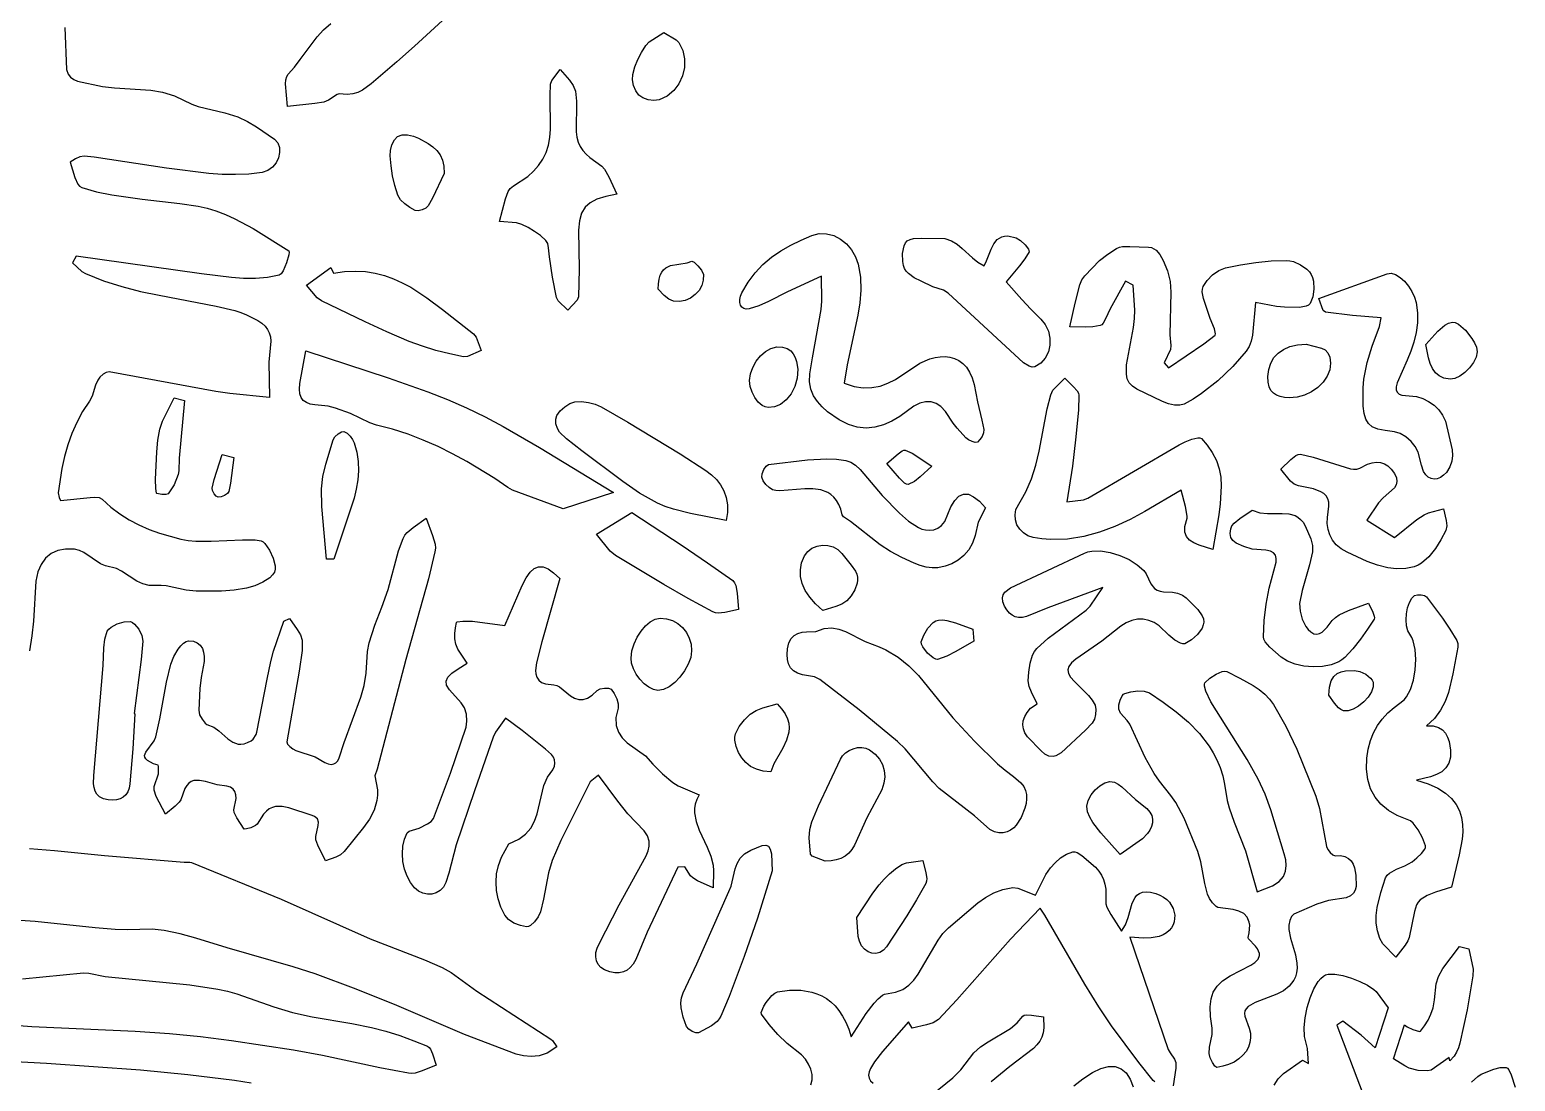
# Model space of a CAD drawing. Header units: centimetres. Extents: x 3.3 to 18.4, y 1.6 to 29.8.
# Drawn here: x 10.65 to 18.31, y 18.92 to 24.34 of the extents above; entities that cross this region are included whole.
import ezdxf

# ---------------------------------------------------------------- set-up
doc = ezdxf.new("R2010")
doc.units = ezdxf.units.CM
doc.layers.add('CUT', color=7, linetype='Continuous')

msp = doc.modelspace()

# ---------------------------------------------------------------- linework, layer by layer
at = {"layer": 'CUT'}
for points in [[(12.922573, 24.520238), (12.63324, 24.252604), (12.543181, 24.17211), (12.410471, 24.059543), (12.366932, 24.027291), (12.342859, 24.014999), (12.316623, 24.006824), (12.287753, 24.003934), (12.245948, 24.007517), (12.235569, 24.00413), (12.190224, 23.975463), (12.166423, 23.965294), (12.120329, 23.95724), (11.980244, 23.94168), (11.969952, 24.058583), (11.971044, 24.078906), (11.975306, 24.09615), (11.983648, 24.109433), (12.015657, 24.145598), (12.045126, 24.183867), (12.131966, 24.300629), (12.164951, 24.336647), (12.202233, 24.369434)], [(10.831682, 24.348769), (10.840805, 24.133383), (10.84896, 24.109805), (10.861709, 24.092998), (10.878218, 24.081464), (10.897651, 24.073706), (11.026002, 24.045555), (11.087719, 24.038761), (11.274502, 24.026352), (11.336092, 24.015996), (11.396736, 23.998091), (11.486447, 23.954864), (11.518664, 23.94304), (11.656163, 23.910046), (11.723251, 23.88914), (11.772786, 23.865555), (11.820397, 23.83705), (11.911886, 23.773182), (11.928983, 23.754782), (11.937877, 23.731543), (11.939093, 23.705477), (11.933152, 23.678596), (11.920576, 23.652909), (11.901887, 23.63043), (11.877608, 23.613167), (11.84826, 23.603134), (11.780585, 23.594306), (11.711709, 23.59125), (11.642493, 23.592784), (11.573799, 23.597724), (11.35516, 23.624309), (10.982833, 23.6807), (10.931249, 23.685957), (10.909805, 23.682165), (10.88617, 23.672017), (10.859835, 23.654803), (10.883563, 23.576066), (10.898853, 23.542597), (10.90831, 23.531028), (10.91934, 23.524306), (10.995417, 23.503247), (11.073411, 23.487916), (11.231356, 23.464047), (11.424095, 23.4426), (11.519242, 23.42879), (11.5656, 23.418419), (11.610801, 23.40471), (11.660209, 23.385578), (11.708634, 23.363577), (11.803061, 23.312949), (11.98593, 23.199091), (11.987384, 23.192415), (11.985661, 23.178118), (11.974707, 23.136726), (11.957097, 23.095048), (11.947055, 23.080391), (11.936862, 23.073212), (11.876955, 23.061546), (11.815156, 23.056161), (11.752764, 23.056256), (11.691075, 23.061032), (11.536245, 23.080067), (10.890842, 23.171228), (10.872172, 23.136783), (10.920043, 23.092639), (10.937792, 23.081831), (11.030562, 23.044162), (11.125232, 23.014086), (11.221345, 22.989783), (11.31845, 22.969433), (11.61117, 22.913892), (11.7077, 22.891145), (11.738444, 22.881528), (11.768578, 22.869324), (11.826694, 22.839988), (11.847792, 22.826298), (11.86449, 22.811022), (11.877085, 22.794103), (11.885874, 22.775484), (11.891153, 22.755106), (11.893221, 22.732913), (11.882907, 22.625225), (11.885965, 22.44377), (11.681969, 22.463095), (11.609364, 22.473481), (11.060445, 22.574962), (11.045551, 22.57238), (11.028803, 22.56235), (11.013187, 22.548079), (11.00169, 22.532769), (10.990103, 22.505903), (10.972537, 22.449044), (10.959214, 22.424005), (10.923364, 22.370205), (10.89314, 22.314587), (10.867969, 22.257326), (10.847277, 22.198597), (10.830491, 22.138577), (10.817038, 22.077443), (10.797835, 21.952534), (10.802122, 21.927649), (10.810324, 21.912803), (10.962104, 21.928408), (10.98703, 21.929623), (11.009273, 21.927535), (11.025062, 21.919519), (11.068386, 21.878622), (11.114596, 21.843125), (11.163281, 21.812478), (11.214033, 21.78613), (11.266442, 21.763529), (11.320098, 21.744124), (11.429518, 21.712701), (11.467452, 21.705428), (11.506287, 21.701817), (11.585858, 21.702174), (11.747031, 21.709342), (11.813479, 21.708674), (11.843177, 21.703701), (11.854745, 21.69867), (11.863213, 21.691414), (11.886664, 21.656204), (11.906084, 21.615407), (11.916395, 21.575621), (11.916547, 21.558169), (11.912519, 21.543444), (11.902727, 21.52834), (11.889038, 21.514436), (11.853096, 21.490574), (11.810935, 21.472542), (11.7688, 21.461027), (11.704906, 21.450891), (11.640017, 21.445273), (11.509658, 21.444214), (11.457626, 21.450704), (11.354013, 21.472202), (11.328517, 21.474315), (11.266554, 21.47393), (11.23363, 21.482404), (11.203726, 21.496473), (11.12421, 21.548792), (11.098461, 21.561781), (11.04227, 21.574896), (11.016521, 21.585715), (10.930086, 21.644016), (10.907376, 21.654713), (10.882129, 21.660805), (10.836245, 21.662235), (10.79595, 21.654864), (10.76137, 21.639015), (10.73263, 21.615009), (10.709858, 21.583171), (10.69318, 21.543822), (10.682722, 21.497285), (10.670323, 21.290435), (10.661586, 21.214025), (10.649616, 21.138275)], [(10.649054, 20.118674), (10.777934, 20.108728), (11.0357, 20.083608), (11.446155, 20.048023), (11.475508, 20.049016), (11.484344, 20.047157), (11.947434, 19.857761), (12.405946, 19.654301), (12.685448, 19.545323), (12.777171, 19.505928), (12.823503, 19.479939), (12.954498, 19.384095), (13.336037, 19.137075), (13.345079, 19.129076), (13.367142, 19.09736), (13.318522, 19.065055), (13.276564, 19.051345), (13.23591, 19.04707), (13.196376, 19.050402), (13.157773, 19.059511), (12.890954, 19.161345), (12.542531, 19.310481), (12.333292, 19.394736), (12.121778, 19.472626), (12.00947, 19.50879), (11.669232, 19.607452), (11.507822, 19.656764), (11.426711, 19.679285), (11.344764, 19.697024), (11.282411, 19.702894), (11.155088, 19.699994), (11.091578, 19.701287), (10.988551, 19.710308), (10.679902, 19.743408), (10.549945, 19.751188)], [(14.677546, 18.901569), (14.684171, 18.927226), (14.683646, 18.95435), (14.676908, 18.981849), (14.664893, 19.008631), (14.648536, 19.033605), (14.628774, 19.055678), (14.55431, 19.114203), (14.506143, 19.160712), (14.462121, 19.211536), (14.422322, 19.264921), (14.421546, 19.273765), (14.434723, 19.306216), (14.446587, 19.325845), (14.475639, 19.361965), (14.490739, 19.374479), (14.504829, 19.380642), (14.566795, 19.388365), (14.625998, 19.388413), (14.681761, 19.379373), (14.708141, 19.371002), (14.733408, 19.35983), (14.757477, 19.345679), (14.780264, 19.328371), (14.801684, 19.307732), (14.821653, 19.283582), (14.840086, 19.255747), (14.8569, 19.224049), (14.872008, 19.188312), (14.885327, 19.148358), (14.961851, 19.268722), (15.002627, 19.321766), (15.02335, 19.344769), (15.045257, 19.362701), (15.056392, 19.368236), (15.113015, 19.378022), (15.150705, 19.393124), (15.181947, 19.414668), (15.208104, 19.44135), (15.230545, 19.471863), (15.332896, 19.646884), (15.357608, 19.680968), (15.3864, 19.70991), (15.536848, 19.839416), (15.577246, 19.867422), (15.620377, 19.89075), (15.66705, 19.907936), (15.718075, 19.917514), (15.74391, 19.915111), (15.833869, 19.878512), (15.887683, 19.984535), (15.911504, 20.019053), (15.935856, 20.045893), (15.96414, 20.070226), (15.995024, 20.089595), (16.027179, 20.101545), (16.037598, 20.101687), (16.048997, 20.09811), (16.073688, 20.082867), (16.144352, 20.022776), (16.161582, 20.002894), (16.175234, 19.981723), (16.185491, 19.959114), (16.192536, 19.934917), (16.196554, 19.908982), (16.197191, 19.833912), (16.202525, 19.815993), (16.222845, 19.778322), (16.277683, 19.693932), (16.299011, 19.725932), (16.312804, 19.762819), (16.333284, 19.836999), (16.347722, 19.867162), (16.357686, 19.878952), (16.370125, 19.887954), (16.385525, 19.893722), (16.40437, 19.895811), (16.427144, 19.893775), (16.454331, 19.887168), (16.475816, 19.878947), (16.494706, 19.86844), (16.510974, 19.855973), (16.524596, 19.841878), (16.543801, 19.810114), (16.552118, 19.775781), (16.549345, 19.74151), (16.543737, 19.725221), (16.535281, 19.709934), (16.523952, 19.695979), (16.509724, 19.683685), (16.492573, 19.67338), (16.472472, 19.665394), (16.431572, 19.658007), (16.39044, 19.657814), (16.320619, 19.662587), (16.518824, 19.08407), (16.52817, 19.06656), (16.551798, 19.033488), (16.557374, 19.016517), (16.557312, 18.986836), (16.544377, 18.896827)], [(16.449202, 18.916024), (16.441131, 18.923182), (16.367926, 19.015955), (16.296276, 19.110035), (16.22703, 19.205819), (16.161035, 19.303704), (16.088783, 19.419743), (15.882815, 19.774843), (15.858366, 19.81211), (15.706593, 19.651556), (15.429179, 19.339864), (15.333967, 19.238634), (15.321572, 19.228567), (15.306817, 19.22079), (15.272337, 19.210057), (15.198243, 19.193571), (15.180085, 19.226369), (15.046333, 19.073303), (15.004583, 19.02018), (14.983833, 18.985919), (14.97742, 18.968554), (14.974737, 18.951716), (14.976598, 18.935916), (14.983819, 18.921666), (14.997216, 18.909478)], [(10.614417, 19.448067), (10.928487, 19.478749), (10.956186, 19.477266), (11.040471, 19.459253), (11.476872, 19.416393), (11.621048, 19.394938), (11.66986, 19.384407), (11.71811, 19.370879), (11.908915, 19.303797), (12.005407, 19.27437), (12.106399, 19.252357), (12.310604, 19.217076), (12.412008, 19.196409), (12.48584, 19.177266), (12.558893, 19.15466), (12.630893, 19.128884), (12.701565, 19.100229), (12.709835, 19.09446), (12.716704, 19.085427), (12.727493, 19.06048), (12.746014, 19.003461), (12.673341, 18.973455), (12.637608, 18.961983), (12.620325, 18.959669), (12.603597, 18.960604), (12.455046, 18.988903), (12.159089, 19.052199), (12.010507, 19.080249), (11.691684, 19.128556), (11.531621, 19.148091), (11.371271, 19.163927), (11.19436, 19.176456), (10.662446, 19.200623), (10.374333, 19.222611)], [(17.064181, 18.900327), (17.085457, 18.932109), (17.112406, 18.959823), (17.211079, 19.029001), (17.241808, 19.011096), (17.236257, 19.088704), (17.221159, 19.15093), (17.219402, 19.196801), (17.223994, 19.247384), (17.234249, 19.299567), (17.249483, 19.35024), (17.269012, 19.39629), (17.292149, 19.434605), (17.304858, 19.449889), (17.318212, 19.462073), (17.328675, 19.467614), (17.342206, 19.470841), (17.376657, 19.471051), (17.417929, 19.464096), (17.462386, 19.451371), (17.506395, 19.434268), (17.546319, 19.41418), (17.578524, 19.392502), (17.590595, 19.381501), (17.652573, 19.298816), (17.5858, 19.091282), (17.513409, 19.15765), (17.419285, 19.228645), (17.386929, 19.208601), (17.524216, 18.850895)], [(15.263413, 18.821043), (15.408412, 18.936919), (15.450533, 18.979042), (15.516572, 19.065998), (15.551864, 19.097592), (15.590104, 19.123408), (15.706618, 19.191925), (15.740753, 19.220368), (15.769886, 19.255904), (15.775932, 19.26024), (15.785871, 19.262011), (15.813769, 19.260166), (15.876067, 19.251077), (15.877824, 19.194558), (15.874248, 19.169999), (15.867317, 19.147415), (15.856745, 19.12644), (15.842243, 19.106705), (15.823524, 19.087842), (15.701507, 18.995062), (15.60582, 18.916225)], [(9.397774, 18.901724), (9.561062, 18.948274), (9.888976, 19.036808), (9.922205, 19.043209), (9.956512, 19.045896), (10.381493, 19.03197), (10.736866, 19.013105), (11.222793, 18.977797), (11.465196, 18.955215), (11.70655, 18.925408), (11.791776, 18.911423)], [(16.031979, 18.895684), (16.078606, 18.932506), (16.127583, 18.964822), (16.170917, 18.986133), (16.210526, 18.9961), (16.245976, 18.99516), (16.27683, 18.983747), (16.302654, 18.962298), (16.323014, 18.931246), (16.337473, 18.891028)], [(18.081318, 18.914455), (18.113477, 18.944725), (18.131091, 18.956532), (18.196155, 18.982737), (18.228949, 18.990677), (18.26033, 18.990746), (18.267769, 18.986871), (18.274505, 18.978479), (18.286386, 18.952108), (18.307367, 18.888756)]]:
    msp.add_lwpolyline(points, dxfattribs=at)
for points in [[(13.774384, 24.022861), (13.763529, 24.050309), (13.758304, 24.079654), (13.759685, 24.10682), (13.770238, 24.145986), (13.785359, 24.184388), (13.804149, 24.221353), (13.825709, 24.256209), (13.843405, 24.275158), (13.919223, 24.322917), (13.98302, 24.285048), (13.996189, 24.271335), (14.016354, 24.230778), (14.025861, 24.187333), (14.025338, 24.142986), (14.015413, 24.099724), (13.996713, 24.059535), (13.969869, 24.024407), (13.935506, 23.996326), (13.894255, 23.97728), (13.868182, 23.973945), (13.838986, 23.977549), (13.811334, 23.987045), (13.789895, 24.001384)], [(13.473306, 22.943843), (13.424122, 22.892235), (13.374244, 22.940288), (13.365138, 22.958244), (13.344916, 23.06277), (13.329388, 23.168527), (13.325193, 23.2149), (13.321026, 23.23616), (13.311774, 23.252164), (13.283765, 23.276858), (13.253167, 23.299109), (13.220662, 23.318536), (13.186935, 23.334752), (13.160091, 23.342547), (13.072526, 23.34936), (13.102469, 23.466617), (13.116246, 23.504061), (13.127442, 23.520073), (13.144122, 23.533829), (13.21762, 23.582155), (13.248015, 23.609216), (13.273894, 23.638818), (13.29524, 23.67096), (13.312034, 23.705645), (13.324259, 23.742874), (13.331898, 23.782649), (13.334931, 23.824971), (13.333234, 23.999652), (13.335776, 24.057606), (13.341974, 24.076898), (13.385424, 24.132792), (13.43234, 24.078791), (13.45265, 24.051202), (13.464294, 24.021992), (13.469549, 23.970245), (13.466981, 23.811202), (13.470444, 23.783614), (13.477568, 23.758794), (13.488115, 23.736375), (13.501848, 23.715988), (13.51853, 23.697265), (13.537924, 23.679836), (13.599569, 23.634828), (13.613125, 23.618828), (13.635851, 23.57939), (13.677499, 23.490861), (13.620017, 23.479364), (13.574236, 23.465121), (13.538981, 23.446794), (13.513076, 23.423046), (13.495347, 23.39254), (13.484618, 23.353939), (13.479714, 23.305906), (13.482723, 23.104234), (13.479887, 22.961632)], [(12.510503, 23.715818), (12.517926, 23.745187), (12.530412, 23.77108), (12.547201, 23.788608), (12.570103, 23.795905), (12.598612, 23.795603), (12.628262, 23.789405), (12.654587, 23.779017), (12.705166, 23.750908), (12.728545, 23.73438), (12.74931, 23.715221), (12.766457, 23.692697), (12.778981, 23.666071), (12.785879, 23.634607), (12.786147, 23.59757), (12.727579, 23.470615), (12.705072, 23.430115), (12.692343, 23.41832), (12.673059, 23.409175), (12.652819, 23.40465), (12.637222, 23.406717), (12.610374, 23.422168), (12.584326, 23.440766), (12.562451, 23.462228), (12.548119, 23.486272), (12.532565, 23.534979), (12.521173, 23.585348), (12.513451, 23.636577), (12.508904, 23.687866)], [(15.460425, 22.618236), (15.478913, 22.598556), (15.495047, 22.57408), (15.508528, 22.544569), (15.519053, 22.509783), (15.535021, 22.421405), (15.558604, 22.326039), (15.567678, 22.277976), (15.566321, 22.260974), (15.559195, 22.242772), (15.548189, 22.225935), (15.535195, 22.213028), (15.524062, 22.211576), (15.507573, 22.216325), (15.490107, 22.225086), (15.476041, 22.235673), (15.430089, 22.284691), (15.4095, 22.311146), (15.370411, 22.371515), (15.347357, 22.395803), (15.32261, 22.412051), (15.296227, 22.420334), (15.268271, 22.420725), (15.238799, 22.4133), (15.207874, 22.398135), (15.135312, 22.345631), (15.093651, 22.320943), (15.050741, 22.302122), (15.006758, 22.290054), (14.961874, 22.285624), (14.916261, 22.289716), (14.870094, 22.303217), (14.823545, 22.327011), (14.762593, 22.369671), (14.734969, 22.39425), (14.710801, 22.421506), (14.691253, 22.451823), (14.677491, 22.485585), (14.670679, 22.523174), (14.671982, 22.564975), (14.684961, 22.647932), (14.729904, 22.896048), (14.733477, 22.938695), (14.731525, 23.068409), (14.556418, 22.987115), (14.458838, 22.937083), (14.409506, 22.914708), (14.358739, 22.899148), (14.343546, 22.898041), (14.330952, 22.901281), (14.321171, 22.90835), (14.314413, 22.918727), (14.310892, 22.931892), (14.310821, 22.947326), (14.314413, 22.964508), (14.321878, 22.982919), (14.353218, 23.036903), (14.389467, 23.084928), (14.430117, 23.127525), (14.474663, 23.165228), (14.522597, 23.19857), (14.573412, 23.228084), (14.626602, 23.254305), (14.68166, 23.277763), (14.720003, 23.287414), (14.758123, 23.28675), (14.794922, 23.276902), (14.829305, 23.259), (14.860178, 23.234176), (14.886444, 23.203561), (14.907007, 23.168284), (14.920772, 23.129478), (14.932382, 23.062157), (14.934678, 22.996062), (14.929635, 22.930934), (14.919225, 22.86651), (14.863391, 22.610649), (14.849118, 22.516572), (14.899563, 22.500219), (14.9468, 22.492988), (14.991276, 22.493907), (15.033439, 22.502005), (15.073735, 22.516313), (15.112612, 22.535859), (15.237842, 22.619119), (15.290424, 22.641863), (15.31695, 22.649038), (15.343231, 22.653096), (15.368967, 22.653797), (15.393855, 22.650902), (15.417595, 22.64417), (15.439885, 22.633361)], [(15.772308, 22.621802), (15.383844, 22.98123), (15.361037, 22.995439), (15.306112, 23.013538), (15.245085, 23.041999), (15.210065, 23.060314), (15.17988, 23.081346), (15.168265, 23.09346), (15.159855, 23.106949), (15.154059, 23.123628), (15.150422, 23.143082), (15.149597, 23.185439), (15.157333, 23.224262), (15.164397, 23.2393), (15.173584, 23.249795), (15.18814, 23.257823), (15.205222, 23.262434), (15.244746, 23.264599), (15.36808, 23.261517), (15.401136, 23.250933), (15.430317, 23.233489), (15.457092, 23.211404), (15.509286, 23.16217), (15.537641, 23.139455), (15.569456, 23.120962), (15.582596, 23.147832), (15.605458, 23.207374), (15.619115, 23.234726), (15.636878, 23.256917), (15.660713, 23.271287), (15.675523, 23.274708), (15.692588, 23.275176), (15.73447, 23.265922), (15.758031, 23.251748), (15.781136, 23.229753), (15.797778, 23.207752), (15.80195, 23.193563), (15.779691, 23.157511), (15.752333, 23.121494), (15.683715, 23.03817), (15.763849, 22.947868), (15.810681, 22.897271), (15.861534, 22.847393), (15.885298, 22.818804), (15.901052, 22.785451), (15.908858, 22.749401), (15.908775, 22.712721), (15.900866, 22.677478), (15.885189, 22.645739), (15.861807, 22.619571), (15.830779, 22.601042), (15.817486, 22.599926), (15.80147, 22.604229)], [(16.038554, 22.92902), (16.063327, 23.023703), (16.073664, 23.049187), (16.088234, 23.070644), (16.164782, 23.147992), (16.206562, 23.182275), (16.251302, 23.210894), (16.266813, 23.217181), (16.283831, 23.220626), (16.321052, 23.221619), (16.416814, 23.218131), (16.431991, 23.215323), (16.456024, 23.202373), (16.475021, 23.18006), (16.493047, 23.14888), (16.515723, 23.094848), (16.52816, 23.040337), (16.532922, 22.985485), (16.526503, 22.765424), (16.531353, 22.710935), (16.529633, 22.689414), (16.498341, 22.620865), (16.519274, 22.596583), (16.702818, 22.719311), (16.760254, 22.764605), (16.762679, 22.771075), (16.756897, 22.796107), (16.735296, 22.849491), (16.700647, 22.953802), (16.694419, 22.986903), (16.694923, 23.001765), (16.698751, 23.015009), (16.71871, 23.046186), (16.747009, 23.074684), (16.780117, 23.097342), (16.814502, 23.111), (16.891786, 23.127231), (16.970207, 23.139129), (17.049154, 23.146474), (17.128011, 23.149049), (17.145349, 23.147511), (17.163748, 23.143096), (17.200802, 23.127133), (17.233316, 23.104152), (17.246042, 23.090966), (17.255437, 23.077147), (17.262271, 23.06084), (17.266815, 23.042353), (17.269303, 23.001766), (17.263433, 22.961248), (17.249737, 22.926658), (17.24188, 22.918838), (17.2296, 22.913256), (17.19572, 22.907477), (17.1183, 22.908135), (17.076089, 22.912184), (16.968141, 22.931839), (16.952326, 22.763848), (16.945651, 22.733437), (16.935441, 22.705905), (16.920684, 22.682028), (16.85148, 22.602333), (16.774483, 22.528217), (16.69082, 22.462791), (16.646841, 22.434308), (16.60162, 22.409164), (16.578575, 22.402848), (16.551324, 22.403938), (16.520901, 22.410999), (16.48834, 22.422591), (16.357412, 22.485528), (16.333896, 22.50066), (16.317773, 22.518931), (16.307901, 22.539761), (16.303135, 22.562573), (16.304358, 22.611825), (16.33958, 22.802772), (16.345243, 22.849914), (16.346244, 22.892673), (16.337294, 23.021845), (16.299227, 23.042157), (16.219541, 22.90028), (16.196196, 22.847878), (16.183505, 22.825339), (16.176145, 22.817555), (16.167818, 22.813075), (16.130533, 22.806388), (16.09161, 22.805329), (16.012426, 22.807813)], [(14.122677, 23.046995), (14.114677, 23.01953), (14.10041, 22.994489), (14.080868, 22.972835), (14.057041, 22.955534), (14.029919, 22.943548), (14.000493, 22.937842), (13.969754, 22.939381), (13.944029, 22.950126), (13.921685, 22.968374), (13.8907, 23.000892), (13.891533, 23.029464), (13.89491, 23.053325), (13.900571, 23.072927), (13.908256, 23.088723), (13.917704, 23.101165), (13.928654, 23.110706), (13.95402, 23.122894), (14.039068, 23.136896), (14.063453, 23.146111), (14.074772, 23.14025), (14.09444, 23.1222), (14.113606, 23.098558), (14.12342, 23.075919)], [(12.907996, 22.653739), (12.886753, 22.652675), (12.815496, 22.668204), (12.744553, 22.68582), (12.674653, 22.706606), (12.606528, 22.731643), (12.492197, 22.780497), (12.378985, 22.832085), (12.154954, 22.940473), (12.132955, 22.955926), (12.076649, 23.021868), (12.202867, 23.11231), (12.215958, 23.08365), (12.27349, 23.092086), (12.3284, 23.094576), (12.380895, 23.091593), (12.431183, 23.083611), (12.479471, 23.071105), (12.525965, 23.054547), (12.570874, 23.034412), (12.614403, 23.011173), (12.698151, 22.957279), (12.778867, 22.896656), (12.937829, 22.770383), (12.951558, 22.754055), (12.977607, 22.685147)], [(17.736411, 23.041862), (17.75714, 23.017239), (17.774946, 22.989674), (17.788664, 22.960669), (17.797128, 22.931727), (17.8036, 22.87847), (17.802918, 22.827037), (17.796138, 22.777173), (17.78432, 22.728623), (17.768522, 22.681132), (17.749802, 22.634442), (17.697828, 22.517831), (17.693013, 22.497732), (17.69324, 22.48177), (17.698362, 22.469563), (17.708232, 22.460728), (17.722704, 22.454882), (17.798178, 22.447258), (17.830427, 22.437683), (17.86081, 22.42259), (17.888522, 22.402667), (17.912756, 22.378602), (17.932708, 22.351081), (17.947572, 22.320792), (17.982706, 22.17301), (17.984401, 22.144183), (17.980925, 22.115299), (17.97066, 22.086324), (17.951991, 22.057225), (17.937363, 22.041991), (17.921609, 22.030978), (17.905293, 22.024341), (17.888981, 22.022235), (17.873239, 22.024818), (17.85863, 22.032244), (17.845721, 22.044669), (17.835077, 22.062251), (17.823797, 22.094747), (17.806279, 22.161826), (17.791612, 22.191152), (17.770299, 22.216717), (17.743933, 22.240039), (17.714882, 22.257702), (17.68551, 22.266291), (17.636665, 22.272424), (17.598773, 22.280592), (17.570412, 22.292112), (17.55016, 22.308299), (17.536593, 22.33047), (17.52829, 22.359941), (17.523829, 22.398028), (17.522504, 22.492265), (17.526678, 22.537169), (17.543761, 22.623891), (17.569767, 22.707929), (17.607122, 22.808282), (17.616106, 22.852622), (17.468531, 22.865021), (17.328499, 22.882048), (17.317791, 22.891305), (17.294553, 22.953081), (17.647575, 23.080873), (17.668341, 23.083047), (17.690846, 23.076268), (17.713924, 23.062039)], [(18.02174, 22.552652), (17.995592, 22.54043), (17.971089, 22.536977), (17.939777, 22.542461), (17.914929, 22.553817), (17.895544, 22.570533), (17.880625, 22.592096), (17.869172, 22.617995), (17.860187, 22.647717), (17.845625, 22.716584), (17.908469, 22.78406), (17.94423, 22.814864), (17.963281, 22.825359), (17.983145, 22.830992), (17.998071, 22.829149), (18.014916, 22.820691), (18.050881, 22.789056), (18.084076, 22.746343), (18.097457, 22.724036), (18.107533, 22.702805), (18.11113, 22.678219), (18.105054, 22.650902), (18.09119, 22.622769), (18.071425, 22.595739), (18.047647, 22.571728)], [(13.139453, 21.966085), (13.115466, 21.978338), (13.047833, 22.025788), (12.904235, 22.113376), (12.830677, 22.153232), (12.755737, 22.190044), (12.679258, 22.2235), (12.601084, 22.253285), (12.521057, 22.279085), (12.439019, 22.300588), (12.40459, 22.31207), (12.304087, 22.35989), (12.22741, 22.388213), (12.188544, 22.398776), (12.121225, 22.405018), (12.09688, 22.409404), (12.076739, 22.416873), (12.060931, 22.427824), (12.049589, 22.442653), (12.042843, 22.46176), (12.040826, 22.485541), (12.043667, 22.514394), (12.074314, 22.683441), (12.498181, 22.544435), (12.703476, 22.472481), (12.803833, 22.433018), (12.902424, 22.390138), (12.997861, 22.343843), (13.09191, 22.293897), (13.278179, 22.185597), (13.659716, 21.953218), (13.399638, 21.869984)], [(14.394464, 22.629521), (14.416609, 22.657621), (14.442457, 22.680425), (14.470918, 22.696202), (14.500901, 22.70322), (14.530787, 22.702122), (14.55452, 22.695049), (14.572841, 22.683091), (14.586493, 22.66734), (14.59622, 22.648886), (14.602765, 22.628821), (14.609279, 22.58822), (14.606315, 22.541843), (14.594288, 22.499145), (14.574887, 22.461573), (14.549803, 22.430573), (14.520725, 22.407593), (14.489343, 22.394079), (14.457348, 22.391478), (14.441649, 22.394722), (14.426429, 22.401236), (14.405494, 22.418344), (14.387909, 22.442624), (14.374164, 22.4706), (14.364748, 22.498799), (14.361165, 22.530764), (14.365651, 22.564361), (14.377114, 22.597857)], [(17.076953, 22.454623), (17.060583, 22.465009), (17.047512, 22.479258), (17.038159, 22.497897), (17.032944, 22.521453), (17.032286, 22.550454), (17.037106, 22.587315), (17.047356, 22.619994), (17.063163, 22.648292), (17.084652, 22.672014), (17.111948, 22.690963), (17.145179, 22.704941), (17.184469, 22.713753), (17.229945, 22.7172), (17.309457, 22.69795), (17.326969, 22.68771), (17.341166, 22.672241), (17.350865, 22.650015), (17.354882, 22.619502), (17.350802, 22.585636), (17.337855, 22.552797), (17.317252, 22.522129), (17.290199, 22.494774), (17.257906, 22.471877), (17.221579, 22.454582), (17.182429, 22.444032), (17.141663, 22.44137), (17.117912, 22.443331), (17.096203, 22.447573)], [(16.585647, 21.96578), (16.397991, 21.856157), (16.321779, 21.8147), (16.244173, 21.778304), (16.1648, 21.748384), (16.083285, 21.726353), (15.999253, 21.713623), (15.91233, 21.711609), (15.867667, 21.715061), (15.822142, 21.721722), (15.795135, 21.73033), (15.771917, 21.744942), (15.753091, 21.764336), (15.739259, 21.787286), (15.731027, 21.812569), (15.728995, 21.838961), (15.733768, 21.865238), (15.784253, 21.956167), (15.813498, 22.024669), (15.835722, 22.095117), (15.852963, 22.166946), (15.895168, 22.385051), (15.912858, 22.45674), (15.924588, 22.479959), (15.985574, 22.542372), (16.031128, 22.498624), (16.04999, 22.476739), (16.055651, 22.465786), (16.057735, 22.454824), (16.055485, 22.377874), (16.041032, 22.223969), (16.024693, 22.08986), (15.996554, 21.905043), (16.081273, 21.915745), (16.104771, 21.924747), (16.574423, 22.198245), (16.605404, 22.213861), (16.64006, 22.227562), (16.670756, 22.234846), (16.682232, 22.234673), (16.689853, 22.231208), (16.719738, 22.197458), (16.745778, 22.159237), (16.766896, 22.118069), (16.782017, 22.075482), (16.789875, 22.032082), (16.791681, 21.986891), (16.785562, 21.895647), (16.77875, 21.838967), (16.748626, 21.659988), (16.678481, 21.681549), (16.650383, 21.693853), (16.628111, 21.708574), (16.612546, 21.726761), (16.604569, 21.749467), (16.605063, 21.77774), (16.616997, 21.821776), (16.617121, 21.83177), (16.607276, 21.880449)], [(11.306921, 21.948079), (11.304217, 21.950484), (11.300189, 21.973471), (11.298684, 22.020975), (11.306421, 22.163443), (11.311887, 22.222375), (11.321655, 22.280352), (11.33484, 22.321723), (11.395471, 22.44119), (11.447965, 22.426932), (11.420678, 22.131123), (11.420261, 22.065853), (11.416432, 22.045339), (11.395024, 21.993495), (11.364478, 21.946911), (11.351866, 21.942435), (11.331895, 21.942612)], [(13.367121, 22.350155), (13.385371, 22.373544), (13.408324, 22.394826), (13.43398, 22.4112), (13.460335, 22.419862), (13.494699, 22.421764), (13.530543, 22.417944), (13.565411, 22.40875), (13.596849, 22.394535), (13.733337, 22.315699), (14.003322, 22.152985), (14.135299, 22.067094), (14.164274, 22.045089), (14.189853, 22.020114), (14.211472, 21.992178), (14.228563, 21.961288), (14.240562, 21.927454), (14.246901, 21.890682), (14.247015, 21.850981), (14.240338, 21.808358), (14.056562, 21.845471), (13.968404, 21.86727), (13.926208, 21.881499), (13.885631, 21.898908), (13.794389, 21.950275), (13.707288, 22.010215), (13.496518, 22.167441), (13.418043, 22.230098), (13.381794, 22.264379), (13.370397, 22.282714), (13.363342, 22.306986), (13.361844, 22.331398)], [(12.337013, 22.160832), (12.34383, 22.112876), (12.345067, 22.065284), (12.34145, 22.018018), (12.333707, 21.971037), (12.322565, 21.924303), (12.218199, 21.61011), (12.1806, 21.6099), (12.156326, 21.881533), (12.155348, 21.971849), (12.162261, 22.035663), (12.176688, 22.099254), (12.21477, 22.225154), (12.224068, 22.240439), (12.239886, 22.255019), (12.257131, 22.265179), (12.270707, 22.267203), (12.287206, 22.258423), (12.302564, 22.244372), (12.315289, 22.227234), (12.323889, 22.209193)], [(11.64287, 22.149655), (11.702637, 22.134226), (11.686118, 22.002139), (11.677612, 21.958812), (11.670169, 21.947933), (11.655676, 21.938251), (11.638196, 21.931328), (11.621788, 21.928723), (11.611959, 21.934234), (11.601248, 21.947352), (11.593172, 21.963081), (11.591246, 21.976427), (11.602277, 22.02015)], [(15.146453, 21.617997), (15.087144, 21.650021), (15.033229, 21.683781), (14.881568, 21.803594), (14.844856, 21.827999), (14.838994, 21.837529), (14.830979, 21.866929), (14.820975, 21.891863), (14.809136, 21.912677), (14.795615, 21.929718), (14.780565, 21.943331), (14.764139, 21.953863), (14.727774, 21.967067), (14.687744, 21.972099), (14.645274, 21.971728), (14.516779, 21.962457), (14.497057, 21.96294), (14.479668, 21.967934), (14.461552, 21.97962), (14.444836, 21.995237), (14.431633, 22.013218), (14.424059, 22.031995), (14.425552, 22.050348), (14.434092, 22.07175), (14.446196, 22.089773), (14.458377, 22.097988), (14.659561, 22.122469), (14.759366, 22.12748), (14.808443, 22.125326), (14.856732, 22.11898), (14.882701, 22.110006), (14.907321, 22.093903), (14.93092, 22.07228), (15.04511, 21.937708), (15.133948, 21.847251), (15.180666, 21.805852), (15.231508, 21.772361), (15.248508, 21.765156), (15.268026, 21.760365), (15.289044, 21.758898), (15.310542, 21.761663), (15.3315, 21.769569), (15.350901, 21.783526), (15.367724, 21.804442), (15.399089, 21.879076), (15.418752, 21.912911), (15.440098, 21.934916), (15.46329, 21.94527), (15.488489, 21.944157), (15.515854, 21.931757), (15.545548, 21.908252), (15.577731, 21.873825), (15.538292, 21.79989), (15.524519, 21.732486), (15.51018, 21.692893), (15.490214, 21.658375), (15.465339, 21.629032), (15.436273, 21.604967), (15.403734, 21.586279), (15.368439, 21.573069), (15.331107, 21.565437), (15.301602, 21.564583), (15.271139, 21.568736), (15.240054, 21.577025), (15.208686, 21.588579)], [(15.133407, 22.027845), (15.068336, 22.10248), (15.126039, 22.152284), (15.147584, 22.168621), (15.156275, 22.172353), (15.163481, 22.172253), (15.199134, 22.156265), (15.299718, 22.089931), (15.24103, 22.034485), (15.21068, 22.010306), (15.177898, 21.99469), (15.169213, 21.995604), (15.158807, 22.002098)], [(17.806809, 21.578695), (17.786904, 21.570945), (17.742404, 21.561891), (17.695534, 21.560419), (17.650951, 21.565312), (17.596858, 21.579017), (17.543764, 21.598567), (17.440074, 21.645856), (17.409395, 21.663464), (17.384591, 21.684353), (17.365386, 21.708161), (17.351504, 21.734525), (17.342671, 21.763083), (17.338611, 21.793472), (17.339048, 21.825328), (17.346862, 21.883145), (17.345751, 21.904086), (17.340686, 21.92154), (17.331977, 21.935939), (17.319935, 21.947712), (17.30487, 21.957288), (17.266913, 21.97157), (17.19059, 21.986982), (17.168137, 21.996798), (17.148635, 22.012521), (17.09921, 22.074454), (17.151353, 22.124135), (17.176677, 22.144099), (17.188621, 22.149407), (17.199885, 22.150283), (17.265205, 22.136236), (17.458509, 22.075031), (17.47377, 22.073009), (17.490397, 22.074441), (17.506704, 22.078808), (17.545527, 22.098561), (17.569027, 22.106744), (17.591427, 22.110075), (17.612647, 22.108493), (17.632607, 22.101935), (17.651226, 22.090339), (17.668426, 22.073643), (17.684126, 22.051784), (17.694634, 22.029118), (17.697228, 22.009684), (17.693338, 21.992856), (17.684394, 21.978009), (17.626704, 21.925917), (17.603054, 21.899405), (17.54167, 21.810032), (17.684521, 21.720755), (17.80071, 21.813628), (17.836941, 21.838332), (17.860157, 21.84933), (17.938104, 21.868964), (17.950558, 21.809602), (17.953836, 21.781398), (17.948884, 21.757315), (17.923961, 21.710072), (17.895448, 21.664032), (17.862526, 21.622503), (17.824375, 21.588796)], [(12.022869, 20.623572), (12.122988, 20.590747), (12.171971, 20.562556), (12.18927, 20.555184), (12.204523, 20.552549), (12.217808, 20.554497), (12.229203, 20.560874), (12.238787, 20.571528), (12.246637, 20.586305), (12.270807, 20.664704), (12.357376, 20.898543), (12.373874, 20.959305), (12.384792, 21.022384), (12.391222, 21.133962), (12.399837, 21.179473), (12.429078, 21.270613), (12.465562, 21.361955), (12.498763, 21.453553), (12.551273, 21.653471), (12.575064, 21.717205), (12.584117, 21.732787), (12.596163, 21.747026), (12.62658, 21.772667), (12.694139, 21.820931), (12.72745, 21.731683), (12.739758, 21.688013), (12.741724, 21.667098), (12.739717, 21.647055), (12.705887, 21.507826), (12.588788, 21.093503), (12.441425, 20.52856), (12.429668, 20.493286), (12.442731, 20.421865), (12.4432, 20.3937), (12.440282, 20.36694), (12.42572, 20.317056), (12.401907, 20.27106), (12.371704, 20.227796), (12.271361, 20.10285), (12.25343, 20.086759), (12.229151, 20.075147), (12.17615, 20.055058), (12.136076, 20.136201), (12.126268, 20.164225), (12.12505, 20.181365), (12.138142, 20.237737), (12.138932, 20.255398), (12.133356, 20.271105), (12.118669, 20.284023), (12.107049, 20.289176), (11.986711, 20.327971), (11.951794, 20.33557), (11.917955, 20.335237), (11.901621, 20.33098), (11.885775, 20.323399), (11.870489, 20.31205), (11.855835, 20.296484), (11.823304, 20.24397), (11.814315, 20.237379), (11.790688, 20.226276), (11.767988, 20.219639), (11.75637, 20.2195), (11.717605, 20.276435), (11.704783, 20.305008), (11.70256, 20.317933), (11.714171, 20.376389), (11.713202, 20.395727), (11.708136, 20.412036), (11.698905, 20.425114), (11.685436, 20.434761), (11.667662, 20.440779), (11.617231, 20.446794), (11.556184, 20.464274), (11.525833, 20.470063), (11.497207, 20.468641), (11.483918, 20.463998), (11.471513, 20.456078), (11.460143, 20.44439), (11.449959, 20.428442), (11.429166, 20.369695), (11.421565, 20.358278), (11.400017, 20.336893), (11.350375, 20.295621), (11.303314, 20.387607), (11.292486, 20.419495), (11.29241, 20.438808), (11.313994, 20.502946), (11.315018, 20.542123), (11.312331, 20.547605), (11.288833, 20.555417), (11.257834, 20.571764), (11.249275, 20.580269), (11.244638, 20.588975), (11.243394, 20.597867), (11.248968, 20.616151), (11.2921, 20.673925), (11.301173, 20.693761), (11.321493, 20.787384), (11.356493, 20.976003), (11.378155, 21.069186), (11.393272, 21.107656), (11.416644, 21.146463), (11.430001, 21.163167), (11.443714, 21.176563), (11.457212, 21.185522), (11.469927, 21.188912), (11.494688, 21.186594), (11.514562, 21.179002), (11.529798, 21.16673), (11.540646, 21.150368), (11.547357, 21.13051), (11.550181, 21.107746), (11.549368, 21.082668), (11.534999, 21.000285), (11.52778, 20.944029), (11.521996, 20.831003), (11.526787, 20.808544), (11.539013, 20.784646), (11.55539, 20.764867), (11.564108, 20.75826), (11.600263, 20.744004), (11.625294, 20.726203), (11.672652, 20.683993), (11.697523, 20.666836), (11.724887, 20.657145), (11.7399, 20.656233), (11.756015, 20.658548), (11.773388, 20.664543), (11.79218, 20.674671), (11.802138, 20.682931), (11.817558, 20.706107), (11.82163, 20.718584), (11.874355, 20.991858), (11.893719, 21.082531), (11.907756, 21.135232), (11.960107, 21.290996), (11.98958, 21.303444), (12.030222, 21.248243), (12.047255, 21.220451), (12.055191, 21.192133), (12.054781, 21.139509), (12.0404, 21.033517), (11.976382, 20.667845), (11.980192, 20.656771), (11.991771, 20.644149), (12.007278, 20.632307)], [(14.185105, 21.333376), (14.171948, 21.338022), (14.04457, 21.407321), (13.918526, 21.479149), (13.669837, 21.628665), (13.642278, 21.650899), (13.571804, 21.737955), (13.754514, 21.849602), (14.013671, 21.6798), (14.14492, 21.591436), (14.274611, 21.499316), (14.284089, 21.488665), (14.290511, 21.47386), (14.296923, 21.435504), (14.303143, 21.349813), (14.233129, 21.335582), (14.199937, 21.331892)], [(17.196086, 21.380894), (17.197862, 21.341877), (17.209377, 21.300506), (17.228693, 21.26285), (17.240669, 21.247311), (17.253868, 21.234978), (17.269755, 21.22598), (17.28459, 21.22352), (17.298591, 21.226653), (17.311977, 21.234435), (17.337779, 21.260166), (17.363745, 21.293155), (17.380104, 21.309896), (17.400024, 21.323854), (17.44743, 21.345861), (17.550688, 21.383276), (17.572633, 21.337556), (17.580494, 21.316652), (17.581409, 21.308098), (17.579459, 21.301345), (17.545462, 21.248925), (17.509313, 21.197698), (17.47045, 21.148731), (17.428314, 21.103093), (17.4141, 21.091198), (17.397413, 21.081021), (17.358033, 21.065722), (17.31299, 21.057007), (17.265101, 21.054687), (17.217184, 21.058572), (17.172057, 21.068473), (17.132535, 21.084201), (17.101437, 21.105565), (17.041937, 21.157213), (17.018385, 21.18397), (17.011565, 21.19717), (17.009347, 21.210093), (17.013965, 21.293687), (17.023253, 21.377382), (17.038343, 21.459936), (17.074558, 21.594078), (17.075467, 21.614105), (17.071337, 21.629948), (17.06148, 21.641947), (17.045209, 21.650442), (17.021835, 21.655774), (16.951892, 21.661514), (16.908502, 21.674908), (16.868074, 21.692749), (16.852464, 21.705311), (16.841787, 21.721355), (16.83744, 21.74167), (16.840821, 21.767046), (16.84734, 21.781626), (16.857904, 21.795025), (16.887256, 21.819066), (16.951454, 21.861595), (16.990726, 21.849175), (17.029975, 21.844835), (17.105544, 21.845573), (17.140435, 21.843241), (17.172442, 21.834166), (17.187142, 21.825943), (17.200852, 21.814644), (17.213485, 21.799808), (17.22495, 21.78097), (17.253605, 21.715114), (17.26167, 21.680973), (17.261809, 21.648378), (17.24705, 21.581132), (17.208401, 21.448109)], [(14.83643, 21.63883), (14.885403, 21.578993), (14.906106, 21.548394), (14.913267, 21.532617), (14.917447, 21.516404), (14.917989, 21.50153), (14.915615, 21.485621), (14.90373, 21.452604), (14.885013, 21.421169), (14.862686, 21.395134), (14.837079, 21.377756), (14.806135, 21.365715), (14.73918, 21.345245), (14.701409, 21.379275), (14.670877, 21.413923), (14.647661, 21.449038), (14.631837, 21.484471), (14.623479, 21.520072), (14.622666, 21.555691), (14.629472, 21.591177), (14.643974, 21.626381), (14.6606, 21.648974), (14.682664, 21.665785), (14.708509, 21.6767), (14.736477, 21.681604), (14.764911, 21.680383), (14.792152, 21.672923), (14.816545, 21.65911)], [(16.182178, 21.463746), (15.898558, 21.359417), (15.78866, 21.314297), (15.766995, 21.309571), (15.747485, 21.309125), (15.729927, 21.312861), (15.714122, 21.320679), (15.699871, 21.332479), (15.686972, 21.348161), (15.675225, 21.367626), (15.665947, 21.390817), (15.663903, 21.41034), (15.66795, 21.426707), (15.676942, 21.44043), (15.705189, 21.461996), (16.087582, 21.641019), (16.105178, 21.647466), (16.125083, 21.651369), (16.170151, 21.652104), (16.219449, 21.644345), (16.269643, 21.629214), (16.317398, 21.607833), (16.359377, 21.581322), (16.392245, 21.550805), (16.40422, 21.534394), (16.4284, 21.483638), (16.448649, 21.459214), (16.461422, 21.450736), (16.476473, 21.44487), (16.494182, 21.441708), (16.540447, 21.440208), (16.566787, 21.434645), (16.591383, 21.424865), (16.611666, 21.411082), (16.671323, 21.351273), (16.69335, 21.318497), (16.699734, 21.30213), (16.70201, 21.286058), (16.699567, 21.270717), (16.692812, 21.254565), (16.669439, 21.222245), (16.638043, 21.193937), (16.604774, 21.174478), (16.59462, 21.173322), (16.582065, 21.176583), (16.552608, 21.193094), (16.522116, 21.217478), (16.472414, 21.265849), (16.446294, 21.283005), (16.418521, 21.294552), (16.389671, 21.300375), (16.360322, 21.300356), (16.331049, 21.294377), (16.302429, 21.282323), (16.275039, 21.264076), (16.175687, 21.188201), (16.042827, 21.094507), (16.020817, 21.075073), (16.007177, 21.057084), (16.001843, 21.039502), (16.004751, 21.021289), (16.015835, 21.001408), (16.03503, 20.978823), (16.107504, 20.90824), (16.126847, 20.883839), (16.141426, 20.85756), (16.146051, 20.835645), (16.144598, 20.810185), (16.137843, 20.7854), (16.126562, 20.765512), (16.092956, 20.728856), (15.96717, 20.61265), (15.939022, 20.596309), (15.926325, 20.593117), (15.903266, 20.594931), (15.882759, 20.605329), (15.864134, 20.621497), (15.793865, 20.695013), (15.780298, 20.714617), (15.772074, 20.735058), (15.769137, 20.756109), (15.771435, 20.777546), (15.778911, 20.799144), (15.791512, 20.820675), (15.809183, 20.841915), (15.84372, 20.864126), (15.813477, 20.924978), (15.801514, 20.954349), (15.797193, 20.98321), (15.799811, 21.028017), (15.806516, 21.073918), (15.819516, 21.115911), (15.829068, 21.133878), (15.841022, 21.148992), (15.900509, 21.202316), (16.095256, 21.346788), (16.11668, 21.368576)], [(14.068247, 19.96722), (14.056181, 19.978665), (14.028164, 20.025076), (13.992116, 20.022419), (13.833963, 19.687555), (13.774865, 19.546348), (13.761459, 19.523563), (13.746453, 19.50541), (13.729634, 19.491886), (13.710789, 19.482985), (13.689704, 19.478705), (13.666167, 19.479039), (13.639963, 19.483983), (13.614074, 19.493452), (13.594259, 19.506305), (13.580204, 19.522082), (13.571592, 19.540321), (13.568109, 19.560559), (13.56944, 19.582335), (13.57527, 19.605187), (13.585285, 19.628653), (13.68971, 19.828917), (13.828284, 20.080473), (13.838306, 20.106279), (13.843595, 20.131804), (13.842854, 20.157453), (13.834788, 20.183629), (13.818099, 20.210736), (13.734391, 20.298293), (13.682318, 20.36291), (13.581943, 20.496272), (13.539149, 20.462815), (13.388714, 20.160099), (13.343877, 20.057055), (13.323989, 19.99297), (13.299115, 19.858694), (13.283586, 19.792415), (13.271726, 19.767033), (13.25295, 19.741994), (13.231538, 19.723095), (13.221181, 19.717759), (13.211771, 19.716132), (13.179822, 19.721733), (13.146876, 19.734402), (13.118201, 19.752713), (13.099067, 19.775236), (13.079789, 19.817299), (13.065743, 19.859821), (13.057171, 19.90267), (13.054314, 19.945713), (13.057413, 19.988819), (13.066711, 20.031854), (13.082448, 20.074686), (13.120408, 20.143034), (13.172128, 20.167401), (13.20697, 20.193323), (13.23322, 20.22437), (13.252558, 20.259568), (13.266662, 20.297942), (13.300288, 20.444542), (13.319469, 20.487069), (13.346707, 20.52495), (13.354993, 20.54291), (13.357945, 20.559551), (13.356041, 20.57509), (13.349762, 20.589747), (13.339587, 20.603739), (13.309472, 20.630602), (13.188694, 20.727698), (13.103471, 20.790545), (13.051543, 20.719112), (13.039221, 20.693515), (12.942602, 20.41671), (12.849425, 20.13871), (12.811406, 19.991123), (12.795425, 19.943307), (12.782697, 19.920324), (12.765772, 19.902808), (12.745697, 19.890813), (12.723519, 19.884395), (12.700285, 19.883606), (12.677042, 19.888501), (12.654837, 19.899134), (12.634718, 19.915559), (12.613143, 19.943108), (12.595742, 19.976051), (12.582824, 20.012815), (12.574696, 20.051831), (12.571667, 20.091526), (12.574046, 20.13033), (12.58214, 20.16667), (12.596259, 20.198975), (12.606853, 20.207829), (12.658302, 20.224186), (12.701899, 20.245402), (12.720707, 20.25786), (12.73226, 20.273065), (12.820472, 20.507235), (12.900226, 20.744287), (12.904651, 20.775741), (12.901347, 20.811039), (12.891079, 20.844366), (12.874612, 20.869903), (12.814091, 20.936435), (12.79979, 20.96073), (12.796711, 20.981756), (12.805291, 21.00155), (12.825968, 21.022145), (12.859179, 21.045576), (12.90536, 21.073877), (12.857955, 21.146034), (12.847668, 21.171609), (12.842694, 21.199042), (12.841951, 21.227743), (12.844966, 21.256437), (12.851267, 21.28385), (12.854413, 21.286896), (12.882517, 21.291187), (12.93277, 21.289639), (13.099202, 21.268621), (13.189653, 21.474727), (13.20999, 21.513901), (13.230424, 21.542841), (13.251449, 21.5617), (13.273556, 21.57063), (13.297237, 21.569783), (13.322985, 21.559314), (13.351291, 21.539374), (13.382648, 21.510116), (13.289691, 21.183574), (13.262275, 21.074939), (13.257535, 21.036848), (13.259222, 21.018273), (13.264569, 21.001155), (13.274294, 20.986351), (13.289111, 20.974719), (13.309739, 20.967114), (13.352092, 20.962885), (13.367695, 20.958557), (13.382156, 20.951727), (13.437395, 20.905677), (13.459089, 20.893792), (13.481011, 20.887408), (13.503349, 20.887334), (13.526292, 20.894378), (13.550031, 20.909349), (13.574754, 20.933056), (13.590218, 20.941638), (13.612551, 20.94591), (13.634062, 20.945503), (13.647061, 20.940048), (13.662795, 20.916911), (13.676439, 20.890612), (13.684481, 20.864434), (13.683409, 20.84166), (13.672338, 20.793277), (13.673605, 20.75261), (13.68514, 20.718328), (13.704875, 20.689101), (13.730739, 20.663599), (13.82442, 20.596137), (13.861588, 20.553734), (13.911833, 20.503617), (13.965539, 20.458341), (13.99327, 20.442087), (14.100551, 20.395625), (14.088795, 20.371648), (14.081353, 20.348168), (14.077769, 20.325117), (14.077581, 20.302427), (14.085562, 20.257856), (14.101624, 20.213907), (14.143303, 20.125692), (14.161575, 20.080332), (14.17324, 20.033407), (14.175624, 20.004348), (14.172563, 19.915649), (14.093032, 19.952417)], [(17.907346, 20.429786), (17.947699, 20.404514), (17.979424, 20.376574), (18.003324, 20.346206), (18.020198, 20.313649), (18.030846, 20.279144), (18.036071, 20.242931), (18.036672, 20.205249), (18.033449, 20.166338), (18.018736, 20.08579), (17.978654, 19.920503), (17.895314, 19.893865), (17.853855, 19.877321), (17.81723, 19.854143), (17.806837, 19.842793), (17.798714, 19.828685), (17.787368, 19.794604), (17.760017, 19.661072), (17.753319, 19.643191), (17.739764, 19.620912), (17.691071, 19.558293), (17.62508, 19.628676), (17.609747, 19.65492), (17.596877, 19.694911), (17.59092, 19.734858), (17.590773, 19.774656), (17.595332, 19.814201), (17.614158, 19.892112), (17.638572, 19.967756), (17.646269, 19.981054), (17.659133, 19.992503), (17.695469, 20.011916), (17.737794, 20.030108), (17.776324, 20.051196), (17.800328, 20.070377), (17.82408, 20.093358), (17.841167, 20.115571), (17.845207, 20.124962), (17.845175, 20.132446), (17.828596, 20.17356), (17.807369, 20.214914), (17.781751, 20.249035), (17.767378, 20.261048), (17.699023, 20.288626), (17.653384, 20.314826), (17.615232, 20.346796), (17.584714, 20.384281), (17.561974, 20.427024), (17.547157, 20.474771), (17.540411, 20.527266), (17.54188, 20.584254), (17.548859, 20.631716), (17.560344, 20.675319), (17.576274, 20.715374), (17.596587, 20.752191), (17.621224, 20.786082), (17.650123, 20.817359), (17.683224, 20.846331), (17.73398, 20.884676), (17.746286, 20.899718), (17.767077, 20.93887), (17.782433, 20.986837), (17.791948, 21.039689), (17.795218, 21.093495), (17.791838, 21.144325), (17.781401, 21.188249), (17.77341, 21.206393), (17.753233, 21.240626), (17.747221, 21.266616), (17.745254, 21.296799), (17.747118, 21.328666), (17.752602, 21.359709), (17.761492, 21.387418), (17.773576, 21.409285), (17.78864, 21.422801), (17.803653, 21.426743), (17.82194, 21.426547), (17.839005, 21.422557), (17.850351, 21.415118), (17.931474, 21.305053), (17.969983, 21.24855), (18.006884, 21.191048), (18.011532, 21.17572), (18.010957, 21.156948), (17.984946, 21.01968), (17.962857, 20.922431), (17.945857, 20.875683), (17.922497, 20.831041), (17.890986, 20.789146), (17.849532, 20.750639), (17.883888, 20.750368), (17.911068, 20.7432), (17.931958, 20.730396), (17.947447, 20.713219), (17.958423, 20.692931), (17.965775, 20.670792), (17.973155, 20.626012), (17.972936, 20.589239), (17.96477, 20.558957), (17.949526, 20.534414), (17.928074, 20.514855), (17.901282, 20.499524), (17.87002, 20.487669), (17.79756, 20.471365), (17.857567, 20.452149)], [(10.982527, 20.432594), (10.979867, 20.452367), (10.980727, 20.495049), (11.028864, 21.062009), (11.032778, 21.153574), (11.038014, 21.197889), (11.050905, 21.238563), (11.058664, 21.249782), (11.07039, 21.260199), (11.101896, 21.277371), (11.13772, 21.287568), (11.170159, 21.28828), (11.180814, 21.283989), (11.191867, 21.275326), (11.212809, 21.248848), (11.228271, 21.21678), (11.233537, 21.187058), (11.226003, 21.093558), (11.189191, 20.813831), (11.192865, 20.813305), (11.181578, 20.632471), (11.167337, 20.451933), (11.163335, 20.430069), (11.15614, 20.411338), (11.14592, 20.395822), (11.132842, 20.383602), (11.117071, 20.374759), (11.098775, 20.369374), (11.07812, 20.36753), (11.055273, 20.369307), (11.030418, 20.375562), (11.01143, 20.385515), (10.997595, 20.39867), (10.988198, 20.414529)], [(13.754822, 21.136836), (13.765631, 21.172942), (13.781541, 21.207502), (13.801496, 21.239071), (13.824438, 21.2662), (13.84931, 21.287444), (13.875054, 21.301355), (13.900614, 21.306486), (13.933448, 21.303302), (13.964058, 21.293531), (13.991757, 21.277897), (14.015856, 21.257118), (14.035667, 21.231918), (14.0505, 21.203015), (14.059668, 21.171132), (14.062482, 21.136989), (14.057553, 21.103083), (14.04486, 21.068132), (14.025879, 21.033863), (14.002088, 21.002003), (13.974963, 20.974282), (13.94598, 20.952426), (13.916616, 20.938163), (13.888347, 20.933221), (13.865126, 20.937769), (13.841172, 20.949943), (13.817701, 20.968272), (13.79593, 20.99128), (13.777075, 21.017493), (13.762353, 21.045439), (13.75298, 21.073643), (13.750173, 21.100631)], [(15.356598, 21.297123), (15.378079, 21.294599), (15.421974, 21.282427), (15.510845, 21.249841), (15.516665, 21.187497), (15.424812, 21.134128), (15.378138, 21.110223), (15.329766, 21.092623), (15.320141, 21.093875), (15.307453, 21.100806), (15.278537, 21.126109), (15.254322, 21.157351), (15.24751, 21.171703), (15.246113, 21.183347), (15.258342, 21.218787), (15.280223, 21.254453), (15.307409, 21.282807), (15.321634, 21.291885), (15.335555, 21.296308)], [(15.520955, 20.672044), (15.63821, 20.555743), (15.678594, 20.522073), (15.721748, 20.490157), (15.7595, 20.456685), (15.773797, 20.438333), (15.783679, 20.418351), (15.788179, 20.398119), (15.788815, 20.375536), (15.786022, 20.351457), (15.780232, 20.326739), (15.761403, 20.278802), (15.735801, 20.238567), (15.722637, 20.225032), (15.706629, 20.213434), (15.688237, 20.204688), (15.667923, 20.199708), (15.646148, 20.199408), (15.623373, 20.204701), (15.60006, 20.216503), (15.520285, 20.286878), (15.338663, 20.428038), (15.304763, 20.462736), (15.163366, 20.631869), (15.122766, 20.671079), (14.925054, 20.832878), (14.723644, 20.990269), (14.695718, 21.004169), (14.63327, 21.013973), (14.607857, 21.022278), (14.587734, 21.034559), (14.572619, 21.050618), (14.562229, 21.070258), (14.556283, 21.093285), (14.554497, 21.1195), (14.556589, 21.148709), (14.563607, 21.178766), (14.575348, 21.20113), (14.591047, 21.216928), (14.60994, 21.227287), (14.631263, 21.233334), (14.654252, 21.236197), (14.702171, 21.236877), (14.744925, 21.251995), (14.784278, 21.255578), (14.820997, 21.250079), (14.855853, 21.23795), (14.956932, 21.186301), (15.029151, 21.158467), (15.063765, 21.142555), (15.126348, 21.104853), (15.181548, 21.060569), (15.231137, 21.011204), (15.408822, 20.792974)], [(16.925379, 20.578123), (16.738922, 20.874134), (16.712161, 20.92928), (16.705121, 20.955257), (16.704982, 20.965142), (16.70778, 20.971928), (16.733818, 20.995946), (16.765892, 21.017642), (16.797163, 21.031282), (16.81036, 21.033289), (16.820791, 21.031131), (16.888557, 20.99666), (16.955871, 20.958655), (16.98721, 20.937514), (17.01586, 20.914514), (17.040959, 20.889328), (17.06165, 20.861632), (17.125395, 20.748765), (17.181106, 20.630787), (17.279043, 20.387988), (17.297933, 20.325494), (17.333799, 20.129537), (17.341024, 20.1137), (17.353392, 20.097837), (17.367452, 20.085921), (17.379751, 20.081922), (17.407148, 20.0826), (17.429507, 20.077698), (17.447306, 20.068108), (17.461028, 20.054722), (17.471153, 20.038429), (17.478161, 20.020121), (17.48475, 19.981024), (17.486461, 19.9234), (17.48237, 19.905), (17.473556, 19.888547), (17.458584, 19.874966), (17.436019, 19.865181), (17.343879, 19.850332), (17.28389, 19.831449), (17.166697, 19.781528), (17.154309, 19.769271), (17.14497, 19.748105), (17.13973, 19.72356), (17.139637, 19.701162), (17.149327, 19.657631), (17.175081, 19.571552), (17.182162, 19.528161), (17.182377, 19.502038), (17.179528, 19.478773), (17.173882, 19.458138), (17.165706, 19.439903), (17.142833, 19.409717), (17.113044, 19.386381), (17.078474, 19.368065), (16.967435, 19.324897), (16.930755, 19.304286), (16.920118, 19.293591), (16.914042, 19.282102), (16.912094, 19.269418), (16.913843, 19.255136), (16.93656, 19.193914), (16.942039, 19.168133), (16.943147, 19.143034), (16.939891, 19.118818), (16.932278, 19.095684), (16.920315, 19.073833), (16.904008, 19.053464), (16.883364, 19.034779), (16.857996, 19.018445), (16.829628, 19.005805), (16.799705, 18.996725), (16.769669, 18.991072), (16.759186, 18.997997), (16.74637, 19.016562), (16.735283, 19.040231), (16.729983, 19.062469), (16.732126, 19.095188), (16.744499, 19.161001), (16.744506, 19.19296), (16.73714, 19.252967), (16.735006, 19.302895), (16.739124, 19.344523), (16.750513, 19.379629), (16.770193, 19.40999), (16.799183, 19.437385), (16.838503, 19.463591), (16.943701, 19.517835), (16.96584, 19.532487), (16.981592, 19.548813), (16.988731, 19.567607), (16.988375, 19.578177), (16.978419, 19.60216), (16.968262, 19.61577), (16.931534, 19.653475), (16.93037, 19.661035), (16.935651, 19.684525), (16.93851, 19.723685), (16.936386, 19.739696), (16.925778, 19.765439), (16.907685, 19.78395), (16.8833, 19.796599), (16.853816, 19.804756), (16.77514, 19.815482), (16.765583, 19.820937), (16.746786, 19.838604), (16.730799, 19.861298), (16.72049, 19.884247), (16.707403, 19.939193), (16.686948, 20.050732), (16.670458, 20.10392), (16.600221, 20.275225), (16.557749, 20.355913), (16.532939, 20.392997), (16.473343, 20.465592), (16.445911, 20.505532), (16.400307, 20.58864), (16.320475, 20.759131), (16.306357, 20.779103), (16.27348, 20.816249), (16.264462, 20.836216), (16.264501, 20.858874), (16.270814, 20.884231), (16.281492, 20.905943), (16.287871, 20.913451), (16.294625, 20.91767), (16.326727, 20.926433), (16.361472, 20.931396), (16.394502, 20.930192), (16.421459, 20.920454), (16.491943, 20.872818), (16.559595, 20.823003), (16.622816, 20.769668), (16.680003, 20.711473), (16.729556, 20.647076), (16.75097, 20.612133), (16.769874, 20.575138), (16.78607, 20.535921), (16.799356, 20.494316), (16.809533, 20.450155), (16.822469, 20.36567), (16.832057, 20.328466), (16.858477, 20.254832), (16.917072, 20.107766), (16.977436, 19.895168), (17.056011, 19.926814), (17.090333, 19.949312), (17.112248, 19.974493), (17.123814, 20.00182), (17.127091, 20.030753), (17.124138, 20.060755), (17.117012, 20.091286), (17.047889, 20.317658), (17.017933, 20.398726), (16.982169, 20.476721)], [(17.526065, 20.874015), (17.499838, 20.852273), (17.472267, 20.836173), (17.445465, 20.827765), (17.421543, 20.829098), (17.408229, 20.835256), (17.396091, 20.844333), (17.375214, 20.86762), (17.346151, 20.909397), (17.349056, 20.951068), (17.357985, 20.982529), (17.37187, 21.005203), (17.389639, 21.020512), (17.410222, 21.02988), (17.432549, 21.034728), (17.478155, 21.036558), (17.506691, 21.030904), (17.536733, 21.016798), (17.561777, 20.997532), (17.570392, 20.986992), (17.575318, 20.976396), (17.575576, 20.952589), (17.566045, 20.926223), (17.548838, 20.899348)], [(14.3046, 20.614114), (14.292729, 20.644561), (14.284874, 20.677159), (14.284667, 20.6931), (14.288863, 20.710451), (14.307456, 20.747082), (14.334638, 20.78245), (14.364394, 20.811954), (14.394316, 20.830624), (14.429317, 20.843327), (14.502807, 20.864159), (14.526519, 20.837692), (14.544015, 20.812275), (14.555891, 20.787812), (14.562748, 20.764209), (14.565181, 20.741372), (14.56379, 20.719205), (14.551924, 20.676503), (14.531934, 20.635347), (14.486712, 20.554638), (14.471046, 20.513569), (14.430995, 20.517247), (14.396128, 20.527038), (14.36625, 20.54228), (14.341166, 20.562314), (14.320681, 20.586478)], [(14.895173, 20.633195), (14.917411, 20.638792), (14.939679, 20.640165), (14.960844, 20.636813), (14.979768, 20.628233), (15.008492, 20.605569), (15.030574, 20.579717), (15.046046, 20.551202), (15.05494, 20.520544), (15.057286, 20.488268), (15.053116, 20.454895), (15.04246, 20.420948), (14.965651, 20.277247), (14.902585, 20.136497), (14.888362, 20.113766), (14.872013, 20.094825), (14.853331, 20.079601), (14.832111, 20.068019), (14.808147, 20.060007), (14.781231, 20.055491), (14.75116, 20.054397), (14.683198, 20.0793), (14.674253, 20.089205), (14.668612, 20.174681), (14.671899, 20.216898), (14.681997, 20.256466), (14.715842, 20.338092), (14.829254, 20.578611), (14.840008, 20.596083), (14.855336, 20.611339), (14.874103, 20.623877)], [(16.350253, 20.371283), (16.408604, 20.324476), (16.423792, 20.307051), (16.433362, 20.289009), (16.43773, 20.270535), (16.437311, 20.251811), (16.432519, 20.23302), (16.423769, 20.214345), (16.411477, 20.19597), (16.385963, 20.169629), (16.271097, 20.088938), (16.171436, 20.199858), (16.129975, 20.252664), (16.114136, 20.279934), (16.102627, 20.308364), (16.099568, 20.337191), (16.106395, 20.366755), (16.121077, 20.395286), (16.141583, 20.421015), (16.165881, 20.442171), (16.191942, 20.456985), (16.217734, 20.463686), (16.241227, 20.460506), (16.261323, 20.450382), (16.280152, 20.437306)], [(14.047606, 19.18804), (14.036615, 19.201063), (14.018073, 19.249454), (14.008066, 19.298338), (14.007539, 19.323442), (14.010678, 19.349243), (14.017993, 19.375932), (14.088906, 19.525533), (14.254844, 19.896654), (14.265412, 19.92474), (14.286497, 20.014107), (14.296894, 20.042512), (14.312428, 20.068682), (14.335173, 20.091691), (14.3672, 20.110611), (14.426263, 20.134009), (14.445384, 20.136388), (14.45891, 20.130832), (14.467852, 20.11605), (14.473221, 20.090751), (14.477281, 20.003442), (14.40154, 19.760687), (14.333645, 19.563275), (14.255603, 19.356162), (14.21228, 19.254524), (14.204171, 19.240777), (14.19313, 19.228169), (14.164589, 19.205907), (14.098031, 19.169915), (14.084101, 19.169633), (14.065364, 19.176619)], [(15.268671, 19.938706), (15.221957, 19.855069), (15.172352, 19.772951), (15.067272, 19.612291), (15.051145, 19.594366), (15.032441, 19.583134), (15.012252, 19.578334), (14.99167, 19.579706), (14.971788, 19.586988), (14.953697, 19.59992), (14.938491, 19.618241), (14.927261, 19.64169), (14.921365, 19.666119), (14.913016, 19.763723), (14.995884, 19.889252), (15.028275, 19.932011), (15.05428, 19.961474), (15.082865, 19.98903), (15.113611, 20.014023), (15.1461, 20.035798), (15.170496, 20.045821), (15.254737, 20.057473), (15.269618, 19.993869), (15.273794, 19.963808), (15.272729, 19.950459)], [(17.858047, 19.233997), (17.872931, 19.265474), (17.884177, 19.297885), (17.891712, 19.338458), (17.899955, 19.421398), (17.911044, 19.459742), (17.933351, 19.500567), (18.020037, 19.614322), (18.067903, 19.602524), (18.089735, 19.496764), (18.089348, 19.462575), (18.059494, 19.288364), (18.021763, 19.115503), (18.014414, 19.091293), (18.004259, 19.06909), (17.991568, 19.048972), (17.969864, 19.025513), (17.966206, 19.041699), (17.874137, 18.977177), (17.854175, 18.973067), (17.807348, 18.974581), (17.761084, 18.987549), (17.738832, 18.998522), (17.68051, 19.03445), (17.737006, 19.210625), (17.750776, 19.200497), (17.778929, 19.186127), (17.813268, 19.176594), (17.818532, 19.17833), (17.839816, 19.204576)]]:
    msp.add_lwpolyline(points, close=True, dxfattribs=at)

doc.saveas('drawing.dxf')
